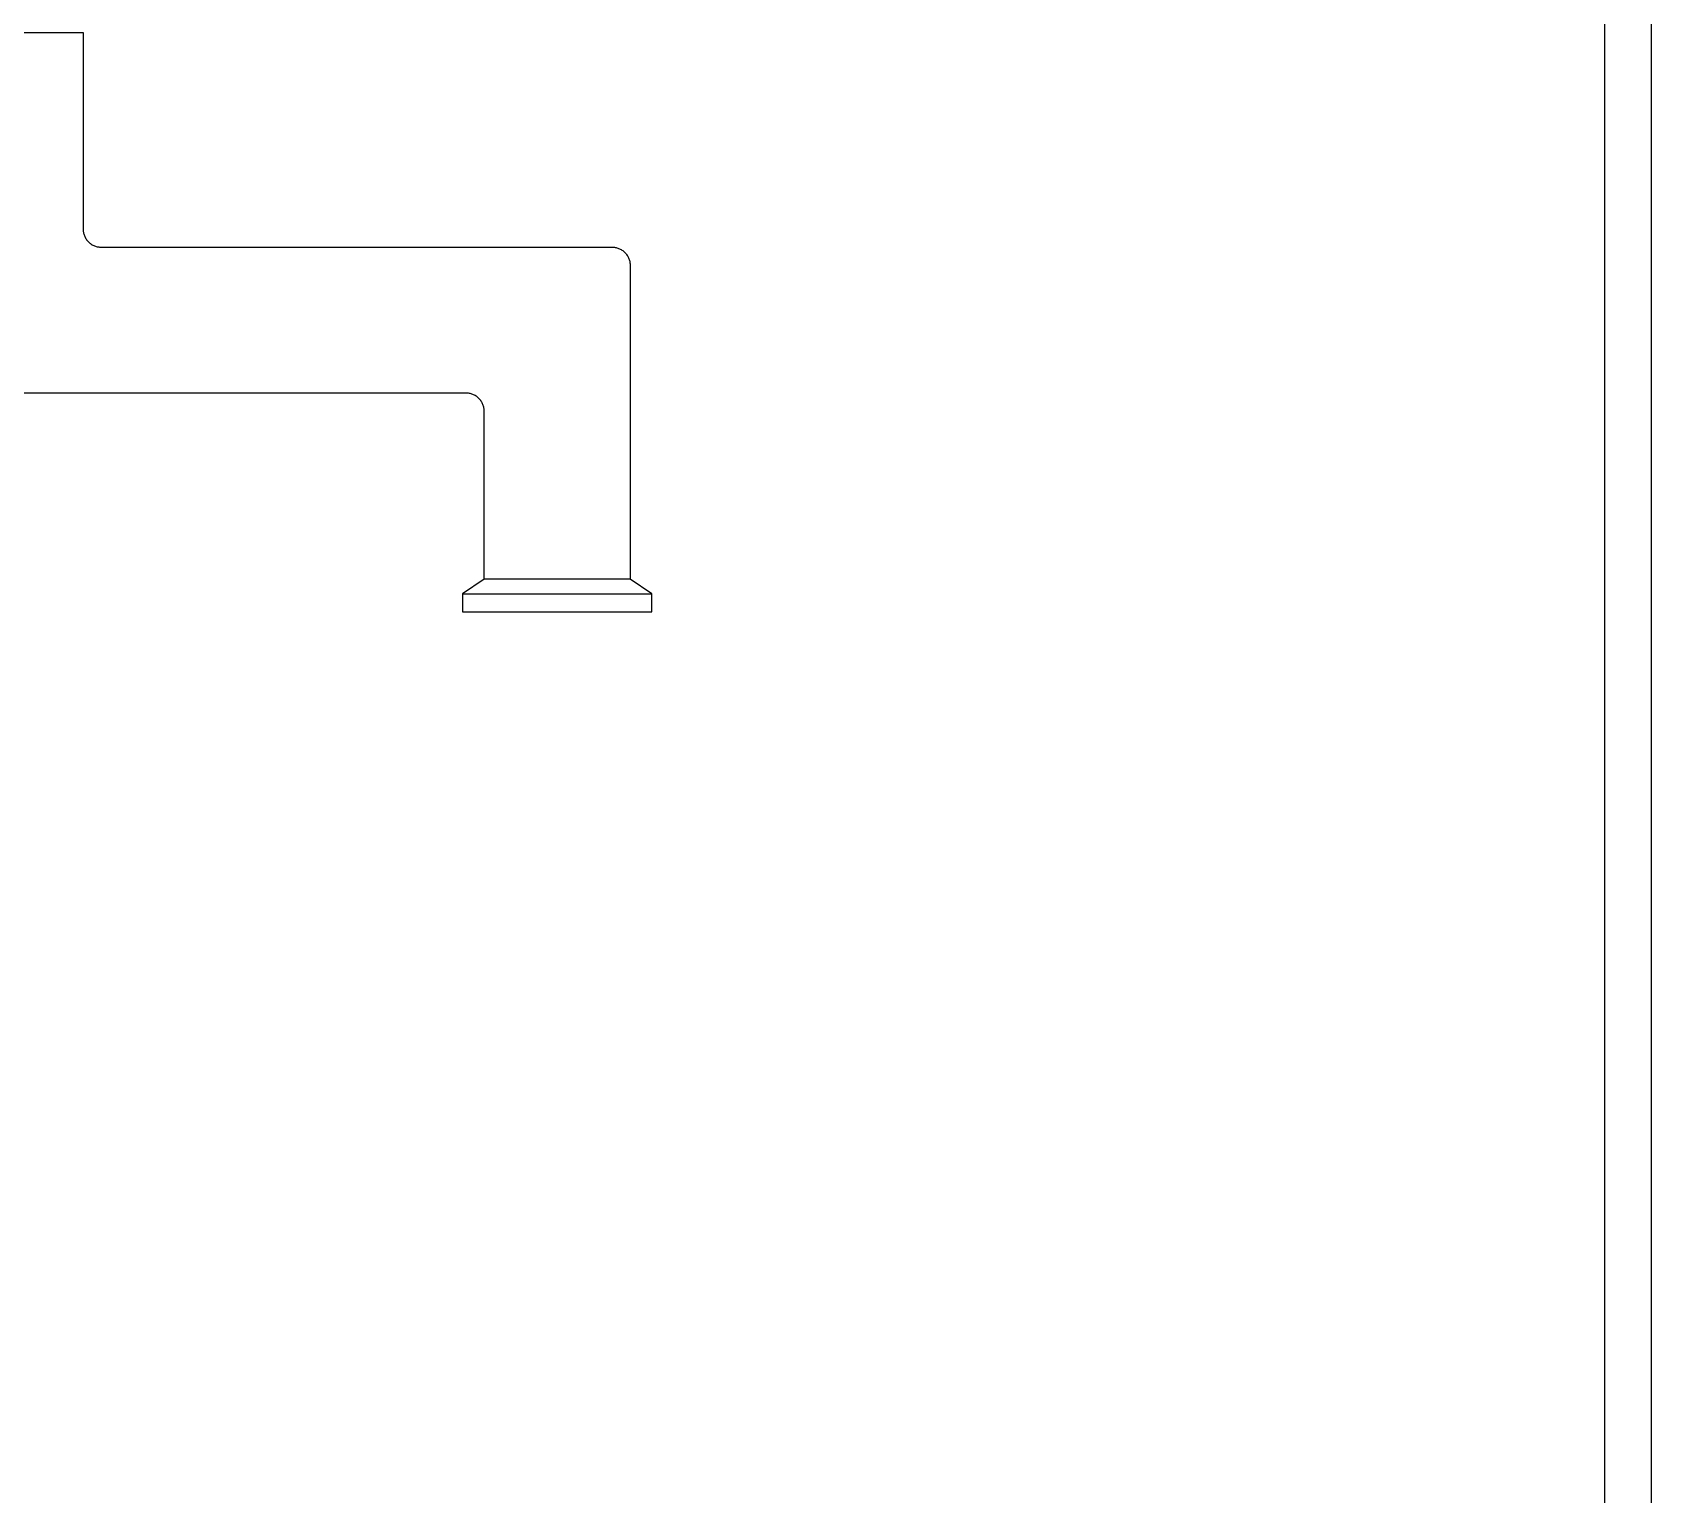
# Model space of a CAD drawing. Header units: millimetres. Extents: x 0 to 2575, y 0 to 3642.
# Drawn here: x 2131.1 to 2575.1, y 400.8 to 801.7 of the extents above; entities that cross this region are included whole.
import ezdxf

# ---------------------------------------------------------------- set-up
doc = ezdxf.new("R2010")
doc.units = ezdxf.units.MM
doc.layers.add('4501 Delphi Corner module 120 x 85 cm - L', color=7, linetype='Continuous', true_color=0x000000)

msp = doc.modelspace()

# ---------------------------------------------------------------- linework, layer by layer
at = {"layer": '4501 Delphi Corner module 120 x 85 cm - L'}
for points in [[(0, 0), (2575.09, 0), (2575.09, 3641.92), (0, 3641.92)], [(12.82, 12.82), (2562.27, 12.82), (2562.27, 3629.1), (12.82, 3629.1)]]:
    msp.add_lwpolyline(points, close=True, dxfattribs=at)
at = {"layer": '4501 Delphi Corner module 120 x 85 cm - L', "color": 178, "lineweight": -3, "true_color": 0x000000}
for points in [[(2295.04, 737.78), (2295.04, 651.78)], [(2249.03, 647.79), (2249.03, 642.79), (2301.02, 642.79), (2301.02, 647.79)]]:
    msp.add_lwpolyline(points, dxfattribs=at)
msp.add_lwpolyline([(2301.02, 647.79), (2295.03, 651.79), (2255.04, 651.79), (2255.03, 651.79), (2249.03, 647.79)], close=True, dxfattribs=at)
for points, degree in [([(2100.38, 801.65), (2115.26, 801.65), (2130.15, 801.65), (2145.04, 801.65)], 3), ([(2145.04, 801.65), (2145.04, 774.71), (2145.04, 747.78)], 2), ([(2150.04, 742.78), (2220.04, 742.78), (2290.04, 742.78)], 2), ([(2250.04, 702.78), (1890.04, 702.78), (1530.03, 702.78)], 2), ([(2255.04, 651.79), (2255.04, 674.78), (2255.04, 697.78)], 2)]:
    msp.add_open_spline(points, degree=degree, dxfattribs=at)
for points in [[(2145.04, 747.78), (2145.04, 742.78), (2150.04, 742.78)], [(2290.04, 742.78), (2295.04, 742.78), (2295.04, 737.78)], [(2255.04, 697.78), (2255.04, 702.78), (2250.04, 702.78)]]:
    msp.add_rational_spline(points, [1, 0.707106781187, 1], degree=2, dxfattribs=at)

doc.saveas('drawing.dxf')
